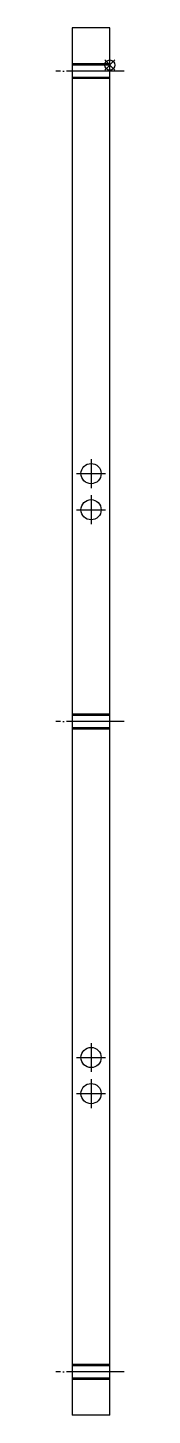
# Model space of a CAD drawing. Extents: x 190 to 214, y 175 to 655.
import ezdxf

# ---------------------------------------------------------------- set-up
doc = ezdxf.new("R2010")
doc.units = 0
doc.header["$MEASUREMENT"] = 0
doc.linetypes.add('CENTER', pattern=[22, 20, -1, 0, -1])
doc.linetypes.add('THIN', pattern=[200000, 200000, 0])
doc.layers.get('0').update_dxf_attribs({"linetype": 'CONTINUOUS'})
doc.layers.add('$PARTREF_BOM', color=7, linetype='CONTINUOUS')
doc.styles.get("Standard").update_dxf_attribs({"font": 'txt.shx', "bigfont": 'chineset.shx'})

# ---------------------------------------------------------------- blocks, each defined once
blk = doc.blocks.new('PARTREF')
at = {"layer": '$PARTREF_BOM', "color": 2}
for p, q in [((-1.75, -1.75), (1.75, 1.75)), ((-1.75, 1.75), (1.75, -1.75))]:
    blk.add_line(p, q, dxfattribs=at)
blk.add_circle((0, 0), 1.75, dxfattribs=at)
at = {"layer": '$PARTREF_BOM', "color": 2, "flags": 1}
for tag, p in [('TAG5', (-16.09, -4.95)), ('TAG10', (-5.65, -5)), ('TAG15', (5.59, -4.74)), ('TAG4', (-16.09, -8.95)), ('TAG9', (-5.65, -9)), ('TAG14', (5.59, -8.74)), ('TAG3', (-16.09, -12.95)), ('TAG8', (-5.65, -13)), ('TAG13', (5.59, -12.74)), ('TAG12', (5.59, -16.74)), ('TAG2', (-16.09, -16.95)), ('TAG1', (-16.09, -20.95)), ('TAG7', (-5.65, -17)), ('TAG6', (-5.65, -21)), ('TAG11', (5.59, -20.74))]:
    blk.add_attdef(tag, p, '', height=2.5, dxfattribs=at)

msp = doc.modelspace()

# ---------------------------------------------------------------- linework, layer by layer
at = {"color": 7, "linetype": 'CONTINUOUS'}
for p, q in [((208.65, 654.74), (195.65, 654.74)), ((195.65, 654.74), (195.65, 174.74)), ((208.65, 174.74), (208.65, 654.74)), ((208.65, 641.84), (195.65, 641.84)), ((195.65, 637.64), (208.65, 637.64)), ((202.15, 505.49), (202.15, 495.49)), ((202.15, 492.99), (202.15, 482.99)), ((208.65, 416.84), (195.65, 416.84)), ((195.65, 412.64), (208.65, 412.64)), ((202.15, 303.49), (202.15, 293.49)), ((202.15, 290.99), (202.15, 280.99)), ((208.65, 191.84), (195.65, 191.84)), ((195.65, 187.64), (208.65, 187.64)), ((208.65, 174.74), (195.65, 174.74))]:
    msp.add_line(p, q, dxfattribs=at)
at = {"color": 1, "linetype": 'CENTER'}
for p, q in [((213.65, 639.74), (189.93, 639.74)), ((197.15, 500.49), (207.15, 500.49)), ((197.15, 487.99), (207.15, 487.99)), ((213.65, 414.74), (189.93, 414.74)), ((197.15, 298.49), (207.15, 298.49)), ((197.15, 285.99), (207.15, 285.99)), ((213.65, 189.74), (189.93, 189.74))]:
    msp.add_line(p, q, dxfattribs=at)
at = {"color": 4, "linetype": 'THIN'}
for p, q in [((208.65, 642.24), (195.65, 642.24)), ((195.65, 637.24), (208.65, 637.24)), ((208.65, 417.24), (195.65, 417.24)), ((195.65, 412.24), (208.65, 412.24)), ((208.65, 192.24), (195.65, 192.24)), ((195.65, 187.24), (208.65, 187.24))]:
    msp.add_line(p, q, dxfattribs=at)
at = {"color": 7, "linetype": 'CONTINUOUS'}
for centre in [(202.15, 500.49), (202.15, 487.99), (202.15, 298.49), (202.15, 285.99)]:
    msp.add_circle(centre, 3.5, dxfattribs=at)

# ---------------------------------------------------------------- block references
at = {"color": 7}
msp.add_blockref('PARTREF', (208.65, 641.84), dxfattribs=at)

doc.saveas('drawing.dxf')
